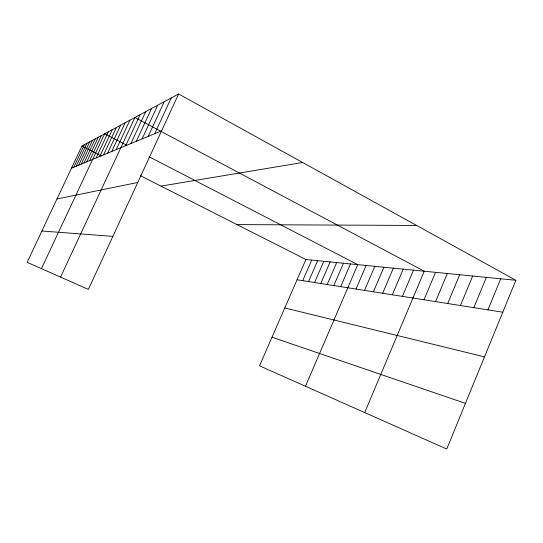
<?xml version="1.0" encoding="UTF-8"?>
<svg xmlns="http://www.w3.org/2000/svg" width="543" height="543" viewBox="0 0 543 543"><rect width="100%" height="100%" fill="white"/><g stroke="black" fill="none" stroke-linecap="round" stroke-linejoin="round"><path stroke-width="0.81" d="M515.85 280.29L446.746 449.034L259.52 365.819L305.919 259.52L515.85 280.29L178.62 93.966L81.905 146.04L27.15 262.33L88.387 289.405L178.62 93.966M487.919 309.87L500.707 278.797M473.822 307.65L486.338 277.371M460.43 305.533L472.681 276.02M435.567 301.609L447.317 273.509M447.697 303.523L459.69 274.738M424.002 299.784L435.52 272.342M364.713 412.571L424.253 271.228L134.902 117.505L60.551 277.1M392.324 294.788L403.191 269.145M402.411 296.376L413.495 270.163M382.666 293.261L393.336 268.174M364.529 290.396L374.819 266.341M373.408 291.801L383.881 267.237M305.485 386.243L357.749 264.651L149.25 156.852M356.004 289.052L366.111 265.479M333.836 285.557L343.468 263.24M340.705 286.636L350.486 263.932M314.567 282.516L323.784 261.292M320.777 283.494L330.13 261.916M327.198 284.505L336.687 262.568M302.729 280.65L311.689 260.09M308.553 281.566L317.641 260.681M136.32 141.302L151.524 108.559M142.09 138.913L157.708 105.227M148.198 136.381L164.257 101.697M154.694 133.693L171.221 97.957M116.188 149.637L129.92 120.186M125.711 145.694L140.142 114.682M130.87 143.556L145.673 111.702M96.138 157.945L108.39 131.779M99.776 156.438L112.299 129.675M103.584 154.857L116.392 127.469M107.582 153.201L120.682 125.162M111.777 151.463L125.189 122.738M76.217 166.192L86.989 143.304M78.708 165.16L89.663 141.859M81.294 164.088L92.439 140.365M83.975 162.981L95.324 138.811M86.758 161.828L98.317 137.203M89.649 160.633L101.419 135.533M41.444 268.649L104.65 133.788L126.784 145.232M73.814 167.19L84.403 144.696M71.493 168.147L161.604 130.829M56.974 198.989L137.759 182.475M160.999 186.106L302.641 162.493M236.986 224.598L416.596 225.454M41.899 231.006L112.869 236.381M297.089 279.754L502.777 312.218M284.783 307.956L484.492 356.86M272.009 337.217L465.446 403.374M81.905 146.04L101.439 155.936M140.284 175.613L305.919 259.52"/></g></svg>
